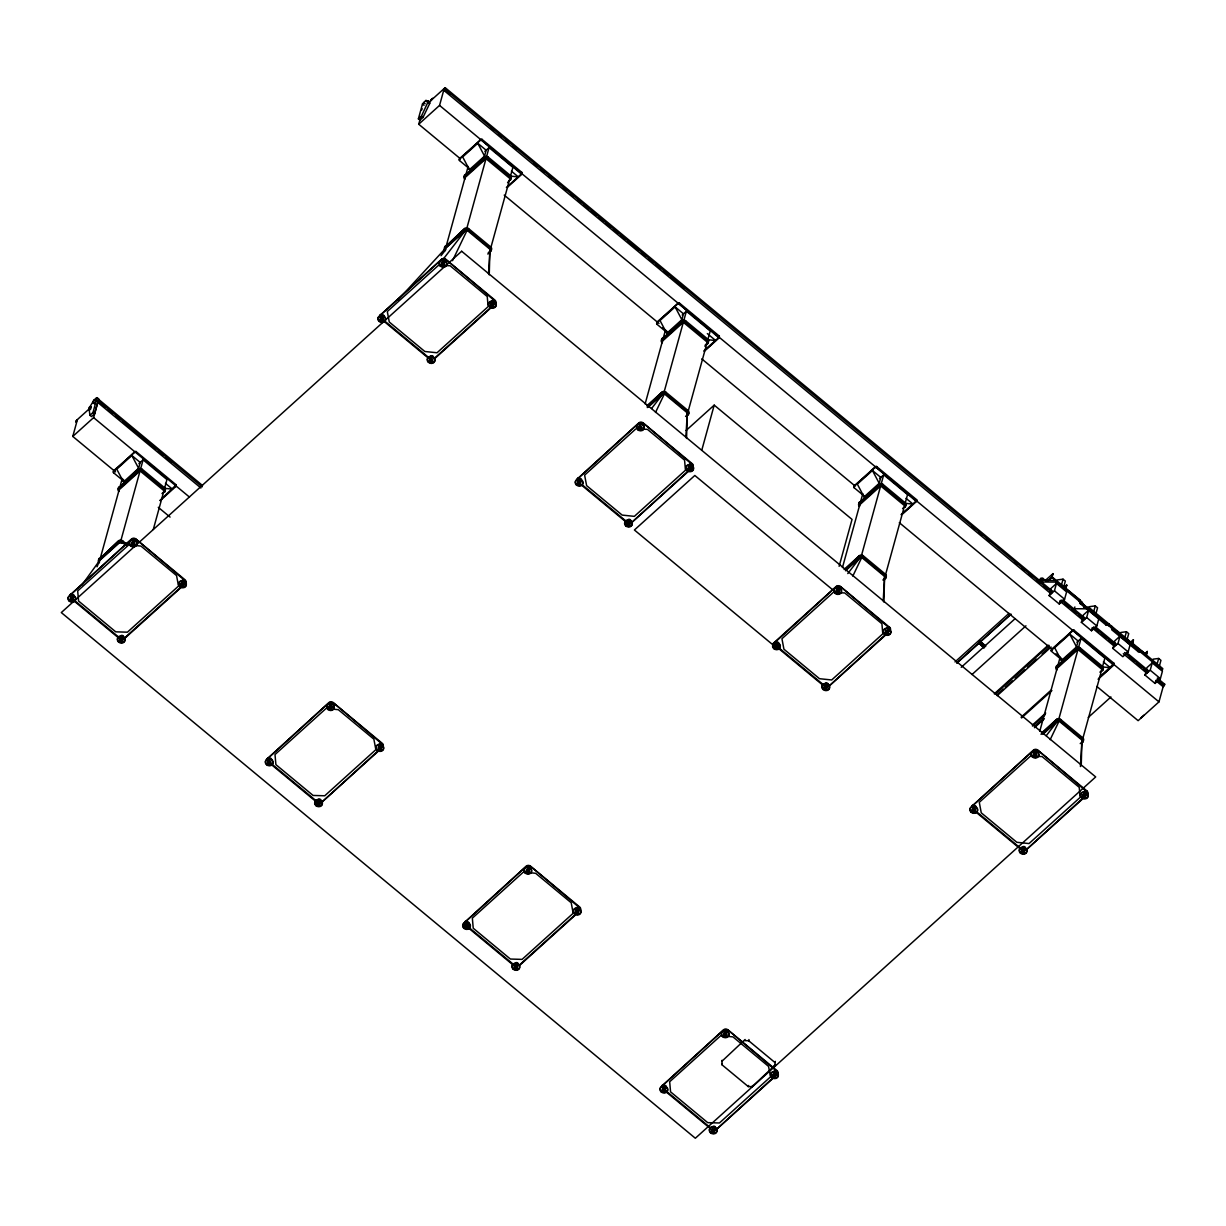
<?xml version="1.0" encoding="UTF-8"?>
<svg xmlns="http://www.w3.org/2000/svg" width="1226" height="1226" viewBox="0 0 1226 1226"><rect width="100%" height="100%" fill="white"/><g stroke="black" fill="none" stroke-linecap="round" stroke-linejoin="round"><path stroke-width="1.5" d="M489.235 274.854L489.956 249.261L467.091 230.289L465.589 230.258L445.482 248.388L397.638 300.293M686.56 438.464L687.28 412.855L664.415 393.898L662.914 393.853L648.171 407.155M883.885 602.058L884.605 576.465L861.74 557.493L860.238 557.462L845.511 570.764M1081.225 765.668L1081.945 740.06L1059.065 721.103L1057.578 721.057L1042.836 734.359M488.546 273.842L489.956 249.261M685.87 437.452L687.28 412.855M883.21 601.046L884.605 576.465M1080.428 766.541L1081.945 740.06M1047.878 580.787L1052.138 576.94L1052.904 573.584L1051.862 577.369L1049.027 579.929M1024.43 850.813C1019.588 847.488 1024.829 854.537 1024.062 849.449C1018.576 848.453 1024.507 855.212 1024.568 850.154M115.535 471.872L72.778 436.425L77.437 419.522L91.337 406.971M88.992 408.319L94.218 399.722L97.084 397.668L98.647 398.971L94.555 413.836L91.49 416.595L89.927 415.292L88.992 408.319L90.571 409.622M89.268 409.116L91.015 406.664L90.709 407.814M89.927 415.292L92.992 412.534L97.084 397.668M72.778 436.425L93.62 417.622L98.279 400.703L202.167 486.86M202.535 485.511L99.337 399.967L97.712 402.435L200.911 487.994M69.729 596.418A2.759 2.329 15.4 0 1 70.403 594.855L131.872 538.827A2.759 2.329 15.4 0 1 135.718 538.919L185.049 579.806A2.759 2.329 15.4 0 1 185.433 583.009M71.537 600.081C76.104 597.951 67.108 597.813 72.549 597.261C76.15 601.307 67.491 598.549 71.69 599.514M123.443 480.944L113.39 472.608L113.666 470.692L135.825 451.383L176.176 484.868L160.07 500.285M113.466 472.684L113.666 470.692M99.321 558.259A2.759 2.329 15.4 0 0 99.567 561.6L99.214 562.872A2.759 2.329 15.4 0 1 98.969 559.546L118.769 540.697A2.759 2.329 15.4 0 1 122.631 540.789L126.799 544.237M118.999 486.814A2.759 2.329 15.4 0 0 119.244 490.155L118.891 491.427A2.759 2.329 15.4 0 1 118.646 488.101L138.446 469.251A2.759 2.329 15.4 0 1 142.308 469.328L164.514 487.733A2.759 2.329 15.4 0 1 164.759 491.074L164.407 492.346A2.759 2.329 15.4 0 0 164.161 489.021L164.514 487.733M122.202 478.676L119.504 488.484L140.408 469.635L143.105 459.811L166.951 479.581L164.253 489.404L140.408 469.635M123.489 481.941L138.599 468.301L140.208 462.432L131.841 455.505L116.746 469.129L123.489 481.941L123.826 480.73M113.39 471.688L134.937 451.505M136.086 451.536L134.737 452.425M98.969 559.546L118.769 540.697M118.646 488.101L138.446 469.251M140.055 470.907L119.152 489.772L99.827 559.945L120.73 541.08L140.055 470.907L163.962 490.722L153.281 529.509M122.631 540.789L122.278 542.061A2.759 2.329 15.4 0 0 118.416 541.984M164.161 489.021L141.955 470.615L142.308 469.328M70.403 594.855L131.872 538.827M133.358 542.444C136.653 545.953 128.194 542.367 134.155 542.183C136.239 547.133 128.347 542.781 133.511 541.861M185.693 582.994A2.759 2.329 15.4 0 0 184.85 580.542L135.718 538.919M121.527 638.654C124.025 642.838 116.731 637.459 122.508 638.669C123.474 643.711 116.761 638.485 121.589 638.056M175.962 484.592L175.808 486.538L176.084 485.557M182.122 585.691C187.394 584.986 178.873 581.369 181.739 585.553C187.317 584.725 179.042 580.94 182.291 585.124M426.234 101.421L428.41 101.145L429.974 102.432L429.652 103.597L423.016 117.389L419.951 120.163L418.388 118.861L422.48 103.995L425.728 100.517L427.997 101.727L427.751 102.616L426.433 100.425M421.759 109.972L422.142 108.624M459.995 158.445L418.71 124.224L420.855 116.853M418.388 118.861L421.438 116.102L428.41 101.145M379.646 316.906A2.759 2.329 15.4 0 1 380.305 315.174L441.774 259.146A2.759 2.329 15.4 0 1 445.62 259.222L494.952 300.125A2.759 2.329 15.4 0 1 495.212 303.45M380.366 319.511C379.186 320.86 386.466 319.603 381.669 317.427C378.727 317.289 386.389 320.829 380.535 318.929M1051.034 593.798L443.659 90.218L444.027 88.87L445.268 87.751L1052.659 591.33M418.71 124.224L439.552 105.421L444.21 88.502L1052.291 592.664M445.268 87.751L443.659 90.218M267.207 760.718A2.759 2.329 15.4 0 1 267.728 758.45L329.196 702.437A2.759 2.329 15.4 0 1 333.058 702.513L382.389 743.416A2.759 2.329 15.4 0 1 382.635 746.741L382.435 747.477M269.413 761.331C273.766 762.526 264.709 763.047 269.812 761.484C272.678 765.637 264.387 761.898 269.475 760.733M469.374 168.744L459.321 160.391L459.612 158.491L481.757 139.166L522.092 172.605L521.709 174.368L507.533 187.164M459.413 160.483L459.612 158.491M445.253 246.058A2.759 2.329 15.4 0 0 445.498 249.384L445.145 250.671A2.759 2.329 15.4 0 1 444.9 247.346L464.715 228.496A2.759 2.329 15.4 0 1 468.562 228.572L490.768 246.978A2.759 2.329 15.4 0 1 491.013 250.303L487.887 254.104M464.93 174.613A2.759 2.329 15.4 0 0 465.19 177.939L464.838 179.226A2.759 2.329 15.4 0 1 464.577 175.885L484.393 157.051A2.759 2.329 15.4 0 1 488.255 157.127L510.445 175.533A2.759 2.329 15.4 0 1 510.706 178.858L507.564 182.659M380.305 315.174L441.774 259.146M468.148 166.475L465.451 176.283L486.339 157.418L489.051 147.61L512.897 167.38L510.185 177.188L486.339 157.418M441.636 264.218C444.348 259.36 444.624 268.8 441.636 263.437C443.72 259.146 446.049 267.115 441.789 263.651M469.435 169.724L484.531 156.1L486.14 150.231L477.788 143.289L462.677 156.928L469.435 169.724L469.757 168.529M495.013 304.186A2.759 2.329 15.4 0 0 494.752 300.86L445.62 259.222M459.336 159.472L480.868 139.304M521.709 174.368L481.757 140.316L482.017 139.32M267.728 758.45L329.196 702.437M330.683 706.053C335.005 707.279 325.809 707.494 331.158 706.253C333.748 710.467 325.641 706.62 330.729 705.456M382.681 747.216A2.759 2.329 15.4 0 0 382.19 744.151L333.058 702.513M444.9 247.346L464.715 228.496M464.577 175.885L484.393 157.051M429.698 360.413C430.127 354.789 435.582 363.08 429.897 360.735C429.606 356.076 435.169 362.789 429.866 359.831M466.662 228.864L485.986 158.706L509.893 178.521L490.569 248.679L466.662 228.864L445.758 247.729L465.083 177.571L485.986 158.706M490.661 251.591A2.759 2.329 15.4 0 0 490.415 248.265L468.209 229.86L468.562 228.572M510.353 180.145A2.759 2.329 15.4 0 0 510.093 176.82L487.887 158.415L488.255 157.127M318.852 802.264C321.473 806.264 313.979 801.329 319.771 802.187C321.197 807.137 313.963 802.31 318.913 801.651M378.466 750.511L321.181 802.769L378.267 751.247M490.415 248.265L490.768 246.978M510.093 176.82L510.445 175.533M521.632 173.372L521.893 172.391M490.967 305.121C492.224 302.853 496.224 304.615 491.197 303.604C490.247 307.419 496.576 305.243 491.151 304.63M379.554 749.316C384.811 748.121 375.6 745.285 379.462 749.301C384.596 747.4 376.045 745.071 379.723 748.749M576.986 479.979A2.759 2.329 15.4 0 1 577.63 478.768L639.098 422.755A2.759 2.329 15.4 0 1 642.96 422.832L692.292 463.735A2.759 2.329 15.4 0 1 692.537 467.06L692.338 467.796A2.759 2.329 15.4 0 0 692.092 464.455L692.292 463.735M577.691 483.105C576.664 484.714 583.928 482.829 578.795 481.052C576.22 481.006 583.453 484.132 577.89 482.615M464.409 923.791A2.759 2.329 15.4 0 1 465.068 922.059L526.521 866.031A2.759 2.329 15.4 0 1 530.383 866.123L579.714 907.01A2.759 2.329 15.4 0 1 579.975 910.351M466.754 924.94C470.34 929.109 461.405 926.013 466.907 924.358C470.999 927.745 461.911 925.967 466.8 924.343M666.714 332.338L656.646 324.001L656.937 322.086L679.097 302.776L719.417 336.2L719.034 337.978L704.858 350.774M656.738 324.078L656.937 322.086M662.255 338.207A2.759 2.329 15.4 0 0 662.515 341.548L662.163 342.82A2.759 2.329 15.4 0 1 661.902 339.495L681.717 320.645A2.759 2.329 15.4 0 1 685.579 320.722L707.77 339.127A2.759 2.329 15.4 0 1 708.03 342.468L704.904 346.253M577.63 478.768L639.098 422.755M645.121 403.952L662.423 341.165L683.326 322.3L707.218 342.115L687.893 412.288L663.986 392.473L683.326 322.3M665.473 330.07L662.776 339.878L683.679 321.028L686.376 311.22L710.222 330.974L707.525 340.797L683.679 321.028M638.961 427.828L640.202 426.311L641.704 427.874A1.609 1.349 15.4 0 0 639.926 426.188A1.609 1.349 15.4 0 0 639.16 428.395L641.642 428.043A1.609 1.349 15.4 0 1 639.16 428.395C638.179 422.449 645.198 429.759 639.114 427.246M666.76 333.334L681.855 319.695L683.48 313.825L675.112 306.898L660.017 320.522L666.76 333.334L667.082 332.123M692.092 464.455L642.96 422.832M656.661 323.082L678.193 302.899M719.064 337.932L679.081 303.91L679.357 302.929M465.068 922.059L526.521 866.031M528.008 869.648C532.559 870.429 523.747 870.414 528.069 869.05M527.456 872.008C532.038 871.747 523.441 870.475 527.609 871.425M580.205 910.52A2.759 2.329 15.4 0 0 579.515 907.746L530.383 866.123M647.788 405.929L662.04 392.09A2.759 2.329 15.4 0 1 665.902 392.182L688.092 410.587A2.759 2.329 15.4 0 1 688.353 413.913L688.001 415.2A2.759 2.329 15.4 0 0 687.74 411.859L688.092 410.587M661.902 339.495L681.717 320.645M627.038 524.008C628.11 518.108 632.325 527.333 627.114 524.176C627.942 519.747 631.605 526.613 627.191 523.441M687.74 411.859L665.549 393.454L665.902 392.182M707.678 343.74A2.759 2.329 15.4 0 0 707.417 340.414L685.227 322.009L685.579 320.722M688.368 470.83L631.083 523.073L688.169 471.566M516.085 965.843C519.288 969.582 511.104 965.322 517.096 965.797C518.751 970.548 511.211 966.088 516.238 965.26M707.417 340.414L707.77 339.127M718.957 336.981L719.233 335.985M688.292 468.73C686.637 469.681 694.652 470.002 689.686 466.631C686.024 466.646 694.698 469.604 688.491 468.24M701.778 450.218L714.206 405.132L852.039 519.41L839.12 566.305M576.894 912.926C582.166 911.608 572.757 909.079 576.787 912.895C581.967 910.872 573.155 908.635 577.048 912.343M577.814 908.558L577.967 907.991A1.609 1.349 15.4 0 1 579.285 909.631A1.609 1.349 15.4 0 0 578.013 907.286A1.609 1.349 15.4 0 0 576.465 909.079M774.326 644.278A2.759 2.329 15.4 0 1 774.97 642.378L775.169 641.642A2.759 2.329 15.4 0 0 774.801 644.232M775.23 646.225L777.79 646.577L776.579 647.65L775.169 645.688L777.713 646.133M661.734 1086.864A2.759 2.329 15.4 0 1 662.392 1085.654L723.861 1029.641A2.759 2.329 15.4 0 1 727.708 1029.717L777.039 1070.62A2.759 2.329 15.4 0 1 777.299 1073.945L777.1 1074.681M664.078 1088.535C668.446 1089.102 659.511 1088.32 664.308 1090.343C667.496 1091.186 658.944 1089.837 664.14 1087.937M864.039 495.948L853.986 487.596L854.261 485.695L876.421 466.37L916.742 499.81L916.358 501.572L902.183 514.368M854.062 487.687L854.261 485.695M859.595 501.817A2.759 2.329 15.4 0 0 859.84 505.143L859.487 506.43A2.759 2.329 15.4 0 1 859.242 503.089L879.042 484.255A2.759 2.329 15.4 0 1 882.904 484.331L905.11 502.737A2.759 2.329 15.4 0 1 905.355 506.062L905.003 507.349A2.759 2.329 15.4 0 0 904.757 504.024L905.11 502.737M774.97 642.378L836.423 586.35A2.759 2.329 15.4 0 1 840.285 586.426L889.616 627.329A2.759 2.329 15.4 0 1 889.877 630.654L889.662 631.39A2.759 2.329 15.4 0 0 889.417 628.064L889.616 627.329M842.461 567.546L859.748 504.775L880.651 485.91L904.543 505.725L885.218 575.883L861.326 556.068L880.651 485.91M862.798 493.68L860.1 503.488L881.004 484.622L883.701 474.814L907.547 494.584L904.849 504.392L881.004 484.622M836.285 591.422C834.983 592.94 842.86 591.897 837.481 589.354C834.308 589.399 842.63 592.434 836.454 590.855M864.085 496.928L879.195 483.305L880.804 477.435L872.437 470.493L857.342 484.132L864.085 496.928L864.422 495.733M889.417 628.064L840.285 586.426M853.986 486.676L875.517 466.508M916.404 501.541L876.406 467.52L876.682 466.524M662.392 1085.654L723.861 1029.641M724.888 1035.618C729.087 1033.671 720.382 1032.89 726.068 1032.936C728.995 1037.518 720.735 1033.334 724.949 1035.02M777.223 1074.558A2.759 2.329 15.4 0 0 776.84 1071.355L727.708 1029.717M845.112 569.523L859.365 555.7A2.759 2.329 15.4 0 1 863.227 555.776L885.433 574.182A2.759 2.329 15.4 0 1 885.678 577.507L885.325 578.795A2.759 2.329 15.4 0 0 885.065 575.469L885.433 574.182M859.242 503.089L879.042 484.255M824.362 687.617C827.397 682.836 827.029 692.261 824.362 686.821C826.83 682.621 828.47 690.59 824.516 687.035M772.824 1067.172L775.537 1064.72L752.151 1086.68L748.304 1086.604L721.991 1064.796L722.053 1060.306M721.991 1064.796L722.313 1063.632M885.065 575.469L862.874 557.064L863.227 555.776M904.757 504.024L882.551 485.619L882.904 484.331M712.858 1131.797C717.838 1130.004 709.655 1127.184 712.475 1131.644C717.976 1131.736 709.639 1127.43 713.011 1131.215M773.116 1077.715L715.831 1129.974L772.916 1078.451M721.731 1061.455L745.117 1039.495M775.215 1065.869L774.97 1062.544L748.657 1040.721L748.979 1039.571M748.304 1086.604L748.611 1085.454M752.151 1086.68L752.473 1085.531M916.282 500.576L916.558 499.595M885.616 632.325C886.214 628.019 891.333 632.953 885.754 631.313C885.8 634.792 890.95 632.003 885.816 631.834M774.97 1062.544L775.276 1061.379M774.112 1076.505C779.583 1075.263 770.143 1072.612 774.02 1076.474C779.292 1074.804 770.48 1072.244 774.372 1075.953M985.735 645.964L980.202 641.367L978.609 642.807L983.942 648.14M980.202 641.367L985.535 646.684M971.62 807.352A2.759 2.329 15.4 0 1 972.295 805.972L1033.763 749.96A2.759 2.329 15.4 0 1 1037.61 750.036L1086.941 790.939A2.759 2.329 15.4 0 1 1087.201 794.264L1087.002 795A2.759 2.329 15.4 0 0 1086.742 791.659L1086.941 790.939M972.555 809.819L975.13 810.187L973.904 811.244L972.494 809.298L975.053 809.742M1040.062 581.752L1041.027 578.304L1042.79 578.335L1045.962 580.955M1040.751 582.319L1041.702 578.871M1041.242 582.335L1042.192 578.887M1041.839 581.798L1042.79 578.335M1052.138 576.94L1079.57 599.606A1.655 1.395 15.4 0 1 1080.121 600.847A1.655 1.395 15.4 0 0 1080.673 602.089L1106.266 623.298A1.655 1.395 15.4 0 0 1107.722 623.727A1.655 1.395 15.4 0 1 1109.178 624.157L1108.748 625.72A1.655 1.395 15.4 0 0 1107.293 625.291A1.655 1.395 15.4 0 1 1105.837 624.862L1080.244 603.652A1.655 1.395 15.4 0 1 1079.692 602.41A1.655 1.395 15.4 0 0 1079.141 601.169L1056.122 582.089L1042.023 581.998L1042.452 580.434M1042.131 582.028L1043.081 578.58M1051.387 590.288L1050.314 591.254L1051.142 588.25L1056.46 583.453L1066.605 591.882L1064.582 599.223L1059.279 604.02L1049.119 595.606L1051.402 590.288M1056.122 582.089L1056.551 580.526L1042.667 580.25L1039.924 582.718M1049.119 595.606L1054.437 590.809L1056.46 583.453M1061.547 584.664L1063.049 579.178L1057.44 579.913M1063.831 586.564L1065.333 581.078L1063.049 579.178M1059.279 604.02L1060.092 601.016M1061.364 659.542L1051.31 651.205L1051.586 649.29L1073.746 629.98L1114.082 663.404L1099.783 676.982M1051.402 651.282L1051.586 649.29M1056.919 665.411A2.759 2.329 15.4 0 0 1057.18 668.752L1056.812 670.024A2.759 2.329 15.4 0 1 1056.567 666.699L1076.382 647.849A2.759 2.329 15.4 0 1 1080.229 647.926L1102.435 666.331A2.759 2.329 15.4 0 1 1102.695 669.672L1102.343 670.944A2.759 2.329 15.4 0 0 1102.082 667.618L1102.435 666.331M972.295 805.972L1033.763 749.96M1039.786 731.156L1057.073 668.369L1077.976 649.504L1101.883 669.319L1082.558 739.493L1058.651 719.677L1077.976 649.504M1060.138 657.274L1057.425 667.082L1078.328 648.232L1081.041 638.424L1104.871 658.178L1102.174 668.001L1078.328 648.232M1033.61 755.032C1032.277 755.798 1039.449 755.89 1035.234 752.948C1031.005 752.825 1040.123 755.998 1033.779 754.45M1074.895 606.962L1074.252 608.724L1088.351 608.816L1130.127 643.435L1130.556 641.872L1088.78 607.253L1083.569 607.146M1061.409 660.538L1076.52 646.899L1078.129 641.029L1069.762 634.103L1054.667 647.726L1061.409 660.538L1061.747 659.327M1086.742 791.659L1037.61 750.036M1079.141 601.169L1079.57 599.606M1079.692 602.41L1080.121 600.847M1051.249 650.362L1072.857 630.103M1080.244 603.652L1080.673 602.089M1114.005 664.155L1113.698 665.182L1073.731 631.114L1074.007 630.133M1081.347 622.318L1083.631 617L1082.543 617.981L1083.37 614.977L1088.688 610.18L1098.848 618.594L1096.826 625.95L1091.508 630.746L1081.347 622.318L1086.665 617.521L1088.688 610.18M1041.058 734.389L1056.705 719.294A2.759 2.329 15.4 0 1 1060.551 719.386L1082.757 737.791A2.759 2.329 15.4 0 1 1083.002 741.117L1082.65 742.404A2.759 2.329 15.4 0 0 1082.405 739.063L1082.757 737.791M1056.567 666.699L1076.382 647.849M1088.351 608.816L1088.78 607.253M1082.405 739.063L1060.199 720.658L1060.551 719.386M1102.082 667.618L1079.876 649.213L1080.229 647.926M1083.018 798.034L1025.733 850.277L1084.213 797.513M1093.776 611.376L1095.278 605.905L1089.669 606.64M1096.059 613.276L1097.561 607.805L1095.278 605.905M1091.508 630.746L1092.335 627.743M1105.837 624.862L1106.266 623.298M1107.293 625.291L1107.722 623.727M1111.921 629.137L1112.35 627.574A1.655 1.395 15.4 0 0 1111.798 626.333L1111.369 627.896A1.655 1.395 15.4 0 1 1111.921 629.137A1.655 1.395 15.4 0 0 1112.472 630.363L1138.065 651.588A1.655 1.395 15.4 0 0 1139.521 652.017A1.655 1.395 15.4 0 1 1140.977 652.431L1162.355 670.162L1162.784 668.599L1141.406 650.868A1.655 1.395 15.4 0 0 1139.95 650.454A1.655 1.395 15.4 0 1 1138.494 650.025L1112.901 628.815A1.655 1.395 15.4 0 1 1112.35 627.574M1112.472 630.363L1112.901 628.815M1114.587 644.309L1114.695 640.953L1120.012 636.156L1130.173 644.57L1128.15 651.91L1122.832 656.707L1112.672 648.293L1114.572 644.324M1112.672 648.293L1117.989 643.497L1120.012 636.156M1113.622 664.185L1113.882 663.189M1124.916 637.213L1126.433 631.727L1120.809 632.463M1082.956 795.935C1083.217 791.781 1088.841 796.318 1083.079 794.908C1083.171 798.371 1088.244 795.597 1083.14 795.444M1127.2 639.098L1128.717 633.627L1126.433 631.727M1132.349 643.711L1133.391 639.941L1132.625 643.298L1146.279 654.623L1147.306 651.466L1146.264 655.251L1127.568 639.911M1138.065 651.588L1138.494 650.025M1139.521 652.017L1139.95 650.454M1140.977 652.431L1141.406 650.868M1144.9 675.02L1147.184 669.702L1146.095 670.668L1146.923 667.664L1152.241 662.868L1162.401 671.296L1160.378 678.637L1155.061 683.434L1144.9 675.02L1150.218 670.224L1152.241 662.868M1157.145 663.925L1158.662 658.454L1153.038 659.174M1159.444 665.825L1160.945 660.339L1158.662 658.454M1155.061 683.434L1155.888 680.43M1096.841 686.453L1138.126 720.673L1158.968 701.87L1163.627 684.951M1155.704 680.568L1163.076 686.683L1164.332 685.564L1164.7 684.215L1157.329 678.101M1065.808 588.281L1066.727 585.047L1065.777 588.909L1063.003 586.595M452.517 260.678L467.091 230.289M655.512 412.457L664.415 393.898M852.836 576.067L861.74 557.493M1050.176 739.661L1059.065 721.103M97.038 566.78L99.567 560.588L119.658 542.459L128.378 543.869M82.065 584.863L99.567 560.588M442.923 259.544L465.589 230.258M651.588 408.503L662.914 393.853M847.779 573.569L860.238 557.462M1046.238 735.707L1057.578 721.057M441.023 255.713L445.728 249.69L445.482 248.388M1113.729 665.136L1098.098 679.25M719.31 336.981L703.709 351.05M428.931 102.294L444.21 88.502M99.337 399.967L98.08 401.086L105.451 407.201M138.936 463.597L143.105 459.811M484.868 151.38L489.051 147.61M161.985 493.572L164.759 491.074M506.384 187.455L521.97 173.387M160.177 500.652L175.762 486.584M488.239 252.817L491.013 250.303M124.056 638.424L181.142 586.917M433.958 358.743L491.028 307.22M123.857 639.16L182.322 586.396M435.138 358.222L492.224 306.699M682.192 314.99L686.376 311.22M705.256 344.966L708.03 342.468M704.705 350.452L715.678 340.537L707.325 333.595M646.746 405.898L662.04 392.09M647.267 407.553L663.986 392.473M326.116 708.413L275.007 754.542L275.896 764.641L313.059 795.444L324.752 795.781L375.861 749.653L373.869 739.171L338.33 709.685L333.089 709.149M635.727 428.993L584.618 475.121L586.61 485.619L622.149 515.089L634.363 516.361L685.472 470.232L684.568 460.148L647.42 429.345L642.409 429.192M685.564 416.426L688.353 413.913M686.1 430.479L714.206 405.132M879.517 478.584L883.701 474.814M902.581 508.575L905.355 506.062M901.049 514.659L916.634 500.591M902.029 514.046L913.018 504.131L906.045 498.354M844.086 569.492L859.365 555.7M846.001 569.906L855.748 561.094M836.423 586.35L772.242 644.278L634.409 530L694.82 475.473L832.653 589.752M523.441 872.023L472.347 918.136L473.236 928.235L510.384 959.038L522.092 959.391L573.186 913.263L571.209 902.765L535.655 873.295L528.682 872.56M833.052 592.602L781.943 638.715L783.935 649.213L819.489 678.698L831.688 679.97L882.797 633.842L881.908 623.743L844.76 592.94L839.733 592.802M882.904 580.021L885.678 577.507M518.705 965.628L575.791 914.121M885.693 634.424L828.408 686.683L886.888 633.903M519.901 965.107L576.986 913.6M1039.004 580.113L1041.027 578.304M955.023 661.933L1009.013 613.352M1045.809 579.99L1052.996 573.661M957.077 662.73L1010.99 614.073M956.816 663.159L1010.73 614.502M961.23 667.312L1015.128 618.655M1063.892 587.606L1066.727 585.047L1063.984 587.683M972.034 674.484L1025.947 625.827M994.271 693.839L1048.199 645.183M995.267 694.069L1049.195 645.397M997.612 694.161L1003.297 689.043M1005.243 687.28L1012.339 680.874M1015.174 678.315L1024.584 669.825M1027.419 667.266L1036.46 659.113M1042.131 653.979L1049.226 647.589M997.198 695.663L1051.126 646.991M1076.857 642.194L1081.041 638.424M1021.105 717.21L1050.897 690.315M1021.519 717.961L1051.908 690.544M1032.338 725.148L1045.701 713.072M1032.507 726.099L1045.288 714.574M1034.851 726.206L1043.372 718.528M1034.438 727.708L1044.368 718.742M1099.906 672.17L1102.695 669.672M1099.354 677.656L1110.342 667.741L1103.369 661.963M1041.41 733.102L1056.705 719.294M1043.326 733.5L1058.651 719.677M720.781 1035.618L669.672 1081.746L670.561 1091.845L707.708 1122.648L719.417 1122.985L770.526 1076.857L768.533 1066.375L732.979 1036.889L727.754 1036.353M1144.379 653.948L1147.306 651.466M1088.244 717.455L1110.94 696.966M1080.229 743.63L1083.002 741.117M1164.7 684.215L1163.459 685.349L1157.559 680.461M1140.916 717.9L1143.981 715.141M480.592 140.285L481.757 140.316M677.917 303.895L679.081 303.91M875.257 467.489L876.406 467.52M1072.581 631.099L1073.731 631.114M427.997 101.727L425.728 100.517M98.647 398.971L96.379 397.76M744.795 1040.644L748.657 1040.721M441.743 265.49L438.387 265.398L387.293 311.511L389.27 322.009L424.824 351.494L437.038 352.766L488.132 306.638L487.243 296.539L450.095 265.736L445.084 265.598M1033.733 756.304L1030.376 756.197L979.283 802.325L981.26 812.823L1016.814 842.293L1029.028 843.565L1080.121 797.436L1079.232 787.353L1042.085 756.549L1037.073 756.396M132.27 545.187L128.791 544.819L77.682 590.932L78.571 601.031L115.719 631.834L127.427 632.187L178.536 586.059L176.544 575.561L140.99 546.091L135.764 545.539M510.031 176.038L518.353 176.927L511.38 171.15M707.371 339.648L715.678 340.537M904.696 503.242L913.018 504.131M164.1 488.255L172.422 489.143L165.449 483.366M1102.021 666.852L1110.342 667.741M119.658 542.459L126.968 544.344M1116.58 630.67L1119.43 632.984M1063.524 586.81L1081.547 601.568M1051.862 577.369L1057.44 581.982M1054.437 590.809L1064.582 599.223M1086.665 617.521L1096.826 625.95M1117.989 643.497L1128.15 651.91M1150.218 670.224L1160.378 678.637M1062.973 599.882L1085.087 618.21M1095.416 626.777L1116.043 643.88M1126.372 652.431L1148.486 670.775M1061.134 600.004L1084.719 619.559M1093.561 626.9L1115.675 645.228M1124.518 652.554L1148.118 672.124M1156.961 679.449L1164.332 685.564M444.027 88.87L449.927 93.758M491.197 127.994L494.155 130.431M498.568 134.094L501.526 136.546M505.94 140.208L508.897 142.66M513.311 146.323L516.269 148.775M533.954 163.441L536.896 165.878M541.325 169.54L544.267 171.992M548.696 175.655L551.639 178.107M556.068 181.77L559.01 184.207M563.439 187.884L566.381 190.321M570.81 193.999L573.753 196.436M578.182 200.099L581.124 202.551M584.082 204.987L588.495 208.665M591.453 211.102L595.867 214.765M598.824 217.217L603.238 220.879M606.196 223.331L610.609 226.994M613.567 229.431L617.981 233.109M620.938 235.545L625.352 239.208M628.31 241.66L638.623 250.211M641.566 252.663L645.995 256.326M648.937 258.778L653.366 262.441M656.308 264.877L660.737 268.555M663.68 270.992L668.109 274.655M671.051 277.107L684.323 288.11M971.804 526.444L974.747 528.896M979.176 532.559L982.118 535.011M986.547 538.674L989.489 541.11M1014.561 561.891L1017.503 564.343M1021.932 568.006L1024.875 570.442M1029.304 574.12L1032.246 576.557M1036.675 580.22L1039.617 582.672M1044.046 586.335L1046.989 588.786M1064.674 603.453L1069.103 607.115M1072.045 609.567L1076.474 613.23M1079.416 615.667L1083.845 619.345M1094.159 627.896L1098.588 631.559M1101.53 634.011L1105.959 637.673M1108.902 640.125L1114.802 645.014M1129.544 657.228L1133.973 660.891M1136.916 663.343L1141.345 667.005M1144.287 669.457L1147.229 671.894M1059.892 601.123L1083.477 620.678M1092.32 628.019L1114.434 646.347M1123.277 653.688L1146.862 673.243M439.552 105.421L1158.968 701.87M428.089 102.294L429.652 103.597M423.568 102.463L425.146 103.766M422.48 103.995L424.043 105.298M421.438 116.102L423.016 117.389M504.223 195.118L659.006 323.449M701.762 358.896L855.074 486.002M899.302 522.674L1052.628 649.78M662.714 327.817L666.975 331.357M1055.938 653.841L1061.639 658.561M978.609 642.807L984.141 647.405M383.661 320.17L428.64 357.456M582.442 484.975L625.98 521.065M778.326 647.374L823.305 684.66M977.107 812.179L1020.63 848.269M383.462 320.906L428.441 358.191M580.787 484.5L625.766 521.801M778.127 648.11L823.106 685.395M975.452 811.704L1020.43 849.005M108.409 409.637L112.823 413.3M115.78 415.752L120.194 419.415M123.152 421.867L155.579 448.747M158.537 451.199L162.951 454.861M165.908 457.313L171.793 462.202M94.218 399.722L95.781 401.009M93.115 401.254L94.678 402.542M92.87 402.143L94.433 403.446M92.701 402.435L94.279 403.737M89.314 407.17L90.877 408.473M92.992 412.534L94.555 413.836M93.62 417.622L189.448 497.066M158.277 507.319L170.077 517.096M120.868 477.604L123.719 479.964M120.73 541.08L126.447 545.509M73.759 599.851L120.194 638.348M271.099 763.461L316.078 800.747M468.424 927.055L513.403 964.356M665.749 1090.665L710.728 1127.951M73.56 600.587L118.539 637.888M270.885 764.196L315.864 801.482M468.225 927.791L513.204 965.092M665.549 1091.401L710.528 1128.686M1081.761 601.813L1084.841 606.441M1069.762 634.103L1076.52 646.899M872.437 470.493L879.195 483.305M675.112 306.898L681.855 319.695M477.788 143.289L484.531 156.1M131.841 455.505L138.599 468.301M975.176 809.068L973.168 808.332L972.356 810.309M777.836 645.474L775.843 644.738L775.031 646.715M430.418 357.41A1.609 1.349 15.4 0 1 431.889 355.678A1.609 1.349 15.4 0 1 433.391 357.624M484.04 158.338A2.759 2.329 15.4 0 1 487.887 158.415M464.363 229.783A2.759 2.329 15.4 0 1 468.209 229.86M442.249 260.54A1.609 1.349 15.4 0 1 444.425 259.636A1.609 1.349 15.4 0 1 445.099 261.766A1.609 1.349 15.4 0 0 442.555 260.494M381.01 315.741A1.609 1.349 15.4 0 1 383.14 314.913A1.609 1.349 15.4 0 1 383.922 316.936A1.609 1.349 15.4 0 0 381.47 315.68M491.718 302.209A1.609 1.349 15.4 0 1 493.036 300.385A1.609 1.349 15.4 0 1 494.676 302.255M380.045 316.86A2.759 2.329 15.4 0 1 380.504 314.438M441.559 259.881A2.759 2.329 15.4 0 1 445.421 259.958M491.381 302.224A1.609 1.349 15.4 0 1 494.476 302.24M430.127 357.425A1.609 1.349 15.4 0 1 433.146 357.333M627.635 520.483A1.609 1.349 15.4 0 1 629.842 519.441A1.609 1.349 15.4 0 1 630.348 521.678M681.365 321.932A2.759 2.329 15.4 0 1 685.227 322.009M661.688 393.377A2.759 2.329 15.4 0 1 665.549 393.454M639.665 424.824A1.609 1.349 15.4 0 1 640.999 423.093A1.609 1.349 15.4 0 1 642.715 424.809M578.32 479.826A1.609 1.349 15.4 0 1 579.546 478.385A1.609 1.349 15.4 0 1 581.415 479.458A1.609 1.349 15.4 0 1 580.48 481.052M691.617 466.401A1.609 1.349 15.4 0 0 691.05 464.133A1.609 1.349 15.4 0 0 688.905 465.298A1.609 1.349 15.4 0 1 691.816 466.539M577.201 479.948A2.759 2.329 15.4 0 1 577.844 478.033M631.283 522.353A2.759 2.329 15.4 0 1 630.823 522.659M638.899 423.476A2.759 2.329 15.4 0 1 642.746 423.568M578.151 480.025A1.609 1.349 15.4 0 1 580.235 479.243A1.609 1.349 15.4 0 1 581.109 481.19M639.39 424.84A1.609 1.349 15.4 0 1 642.439 424.855M627.789 520.422A1.609 1.349 15.4 0 1 630.608 521.632M825.113 684.706A1.609 1.349 15.4 0 1 826.431 682.882A1.609 1.349 15.4 0 1 828.071 684.736M878.69 485.542A2.759 2.329 15.4 0 1 882.551 485.619M859.012 556.987A2.759 2.329 15.4 0 1 862.874 557.064M836.898 587.898A1.609 1.349 15.4 0 1 839.105 586.856A1.609 1.349 15.4 0 1 839.611 589.093M775.66 643.037A1.609 1.349 15.4 0 1 777.851 642.148A1.609 1.349 15.4 0 1 778.449 644.294M886.352 628.325A1.609 1.349 15.4 0 1 888.421 627.743A1.609 1.349 15.4 0 1 889.279 629.582M836.224 587.085A2.759 2.329 15.4 0 1 840.086 587.162M775.874 643.052A1.609 1.349 15.4 0 1 778.602 644.232M887.026 628.371A1.609 1.349 15.4 0 1 889.172 629.551M836.714 588.832A1.609 1.349 15.4 0 1 836.745 588.342M837.052 587.836A1.609 1.349 15.4 0 1 839.841 589.139M824.776 684.721A1.609 1.349 15.4 0 1 827.887 684.736M1024.844 849.005A1.609 1.349 15.4 0 0 1024.538 846.66A1.609 1.349 15.4 0 0 1022.3 847.825A1.609 1.349 15.4 0 1 1025.227 849.02M1076.03 649.136A2.759 2.329 15.4 0 1 1079.876 649.213M1056.352 720.582A2.759 2.329 15.4 0 1 1060.199 720.658M1034.392 750.94A1.609 1.349 15.4 0 1 1037.334 752.151M973.076 807.306A1.609 1.349 15.4 0 1 974.44 805.574A1.609 1.349 15.4 0 1 976.111 807.352M1083.569 792.64A1.609 1.349 15.4 0 1 1085.638 791.306A1.609 1.349 15.4 0 1 1086.267 793.605M971.912 807.321A2.759 2.329 15.4 0 1 972.494 805.237M1025.947 849.541A2.759 2.329 15.4 0 1 1025.488 849.863M1033.549 750.68A2.759 2.329 15.4 0 1 1037.411 750.772M972.785 807.321A1.609 1.349 15.4 0 1 975.85 807.336M1083.523 792.578A1.609 1.349 15.4 0 1 1085.546 792.073A1.609 1.349 15.4 0 1 1086.451 793.835M1034.039 752.136A1.609 1.349 15.4 0 1 1034.146 751.753M1035.357 751.032A1.609 1.349 15.4 0 1 1037.135 752.151M181.754 581.783A1.609 1.349 15.4 0 1 183.517 580.113A1.609 1.349 15.4 0 1 184.482 582.396M138.094 470.539A2.759 2.329 15.4 0 1 141.955 470.615M71.185 595.223A1.609 1.349 15.4 0 1 73.253 594.61A1.609 1.349 15.4 0 1 74.127 596.449M132.377 540.084A1.609 1.349 15.4 0 1 134.508 539.317A1.609 1.349 15.4 0 1 135.304 541.31A1.609 1.349 15.4 0 0 132.929 540.038M120.439 636.876A1.609 1.349 15.4 0 1 122.416 635.451A1.609 1.349 15.4 0 1 123.182 637.719M70.081 596.388A2.759 2.329 15.4 0 1 70.602 594.12M131.672 539.563A2.759 2.329 15.4 0 1 135.519 539.639M120.286 636.922A1.609 1.349 15.4 0 1 122.401 636.248A1.609 1.349 15.4 0 1 123.213 638.179M71.675 595.315A1.609 1.349 15.4 0 1 74.02 596.418M181.509 581.722A1.609 1.349 15.4 0 1 183.548 580.909A1.609 1.349 15.4 0 1 184.513 582.81M379.003 744.795A1.609 1.349 15.4 0 1 381.209 743.845A1.609 1.349 15.4 0 1 381.761 746.036M271.559 759.783A1.609 1.349 15.4 0 0 270.026 758.066A1.609 1.349 15.4 0 0 268.417 759.476A1.609 1.349 15.4 0 1 271.13 759.538M329.717 704.383A1.609 1.349 15.4 0 1 331.112 702.774A1.609 1.349 15.4 0 1 332.828 704.383M317.764 799.996A1.609 1.349 15.4 0 1 319.955 799.122A1.609 1.349 15.4 0 1 320.584 801.252M267.268 759.461A2.759 2.329 15.4 0 1 267.942 757.729M321.381 802.034A2.759 2.329 15.4 0 1 320.752 802.432M328.997 703.172A2.759 2.329 15.4 0 1 332.859 703.249M329.549 704.337A1.609 1.349 15.4 0 1 332.445 704.352M318.055 799.98A1.609 1.349 15.4 0 1 320.584 801.697M379.156 744.826A1.609 1.349 15.4 0 1 381.884 746.312M465.773 922.596A1.609 1.349 15.4 0 1 467.918 921.814A1.609 1.349 15.4 0 1 468.684 923.837A1.609 1.349 15.4 0 0 466.232 922.565M527.011 867.41A1.609 1.349 15.4 0 1 529.172 866.521A1.609 1.349 15.4 0 1 529.877 868.621M515.165 964.264A1.609 1.349 15.4 0 1 516.866 962.594A1.609 1.349 15.4 0 1 517.954 964.816M464.807 923.76A2.759 2.329 15.4 0 1 465.267 921.324M526.322 866.767A2.759 2.329 15.4 0 1 530.184 866.843M527.303 867.395A1.609 1.349 15.4 0 1 529.969 868.636M514.92 964.218A1.609 1.349 15.4 0 1 516.836 963.375A1.609 1.349 15.4 0 1 517.985 965.107M576.128 909.125A1.609 1.349 15.4 0 1 577.875 908.037M776.349 1073.302A1.609 1.349 15.4 0 0 775.874 1071.049A1.609 1.349 15.4 0 0 773.652 1072.106A1.609 1.349 15.4 0 1 776.61 1073.332M663.128 1086.88A1.609 1.349 15.4 0 1 664.523 1085.271A1.609 1.349 15.4 0 1 666.224 1086.88M724.413 1031.679A1.609 1.349 15.4 0 1 725.777 1029.978A1.609 1.349 15.4 0 1 727.478 1031.694M712.398 1127.292A1.609 1.349 15.4 0 1 714.635 1126.342A1.609 1.349 15.4 0 1 715.141 1128.548M661.963 1086.834A2.759 2.329 15.4 0 1 662.592 1084.933M716.045 1129.238A2.759 2.329 15.4 0 1 715.417 1129.636M723.646 1030.376A2.759 2.329 15.4 0 1 727.508 1030.453M724.152 1031.725A1.609 1.349 15.4 0 1 727.156 1031.648M712.551 1127.307A1.609 1.349 15.4 0 1 715.356 1128.518M662.944 1086.818A1.609 1.349 15.4 0 1 665.856 1086.834M122.554 640.11L122.523 640.202A1.609 1.349 15.4 0 1 120.056 640.723A1.609 1.349 15.4 0 1 120.684 638.47A1.609 1.349 15.4 0 1 122.692 640.233M444.379 264.264L444.348 264.356A1.609 1.349 15.4 0 1 441.835 264.785A1.609 1.349 15.4 0 1 442.601 262.579A1.609 1.349 15.4 0 1 444.502 264.433M76.196 420.84L75.828 422.188L77.453 419.706L76.196 420.84M431.307 99.551L430.985 100.716L432.747 98.249L431.307 99.551M461.65 251.253L61.3 612.571L695.341 1138.249L1095.692 776.932L461.65 251.253M1133.391 639.941L1130.556 642.501L1133.483 640.003M466.125 924.894L466.033 924.925A1.609 1.349 15.4 0 0 465.39 927.025A1.609 1.349 15.4 0 0 468.01 926.534A1.609 1.349 15.4 0 0 466.018 924.772M663.465 1088.504L663.358 1088.519A1.609 1.349 15.4 0 0 662.714 1090.619A1.609 1.349 15.4 0 0 665.35 1090.144A1.609 1.349 15.4 0 0 663.343 1088.381M378.819 748.979L378.742 748.917A1.609 1.349 15.4 0 1 379.278 746.787A1.609 1.349 15.4 0 1 381.286 748.55A1.609 1.349 15.4 0 1 378.65 749.04M429.897 360.98A1.609 1.349 15.4 0 0 432.563 360.613A1.609 1.349 15.4 0 0 430.663 358.774A1.609 1.349 15.4 0 0 429.897 360.98M440.44 265.49A3.862 3.249 15.4 0 0 446.831 264.479A3.862 3.249 15.4 0 0 442.126 260.111A3.862 3.249 15.4 0 0 440.44 265.49M440.287 266.057A3.862 3.249 15.4 0 0 446.678 265.061A3.862 3.249 15.4 0 0 441.973 260.694A3.862 3.249 15.4 0 0 440.287 266.057M379.186 320.768A3.862 3.249 15.4 0 0 385.577 319.756A3.862 3.249 15.4 0 0 380.872 315.404A3.862 3.249 15.4 0 0 379.186 320.768M379.018 321.35A3.862 3.249 15.4 0 0 385.424 320.338A3.862 3.249 15.4 0 0 380.704 315.971A3.862 3.249 15.4 0 0 379.018 321.35M380.566 320.078A1.609 1.349 15.4 0 0 383.232 319.71A1.609 1.349 15.4 0 0 381.332 317.871A1.609 1.349 15.4 0 0 380.566 320.078M489.772 306.393A3.862 3.249 15.4 0 0 496.162 305.381A3.862 3.249 15.4 0 0 491.457 301.014A3.862 3.249 15.4 0 0 489.772 306.393M489.618 306.96A3.862 3.249 15.4 0 0 496.009 305.948A3.862 3.249 15.4 0 0 491.304 301.596A3.862 3.249 15.4 0 0 489.618 306.96M491.166 305.688A1.609 1.349 15.4 0 0 493.833 305.335A1.609 1.349 15.4 0 0 491.933 303.481A1.609 1.349 15.4 0 0 491.166 305.688M428.518 361.67A3.862 3.249 15.4 0 0 434.908 360.659A3.862 3.249 15.4 0 0 430.203 356.306A3.862 3.249 15.4 0 0 428.518 361.67M428.349 362.252A3.862 3.249 15.4 0 0 434.755 361.241A3.862 3.249 15.4 0 0 430.035 356.873A3.862 3.249 15.4 0 0 428.349 362.252M627.237 524.575A1.609 1.349 15.4 0 0 629.903 524.222A1.609 1.349 15.4 0 0 628.003 522.368A1.609 1.349 15.4 0 0 627.237 524.575M637.765 429.085A3.862 3.249 15.4 0 0 644.171 428.073A3.862 3.249 15.4 0 0 639.451 423.721A3.862 3.249 15.4 0 0 637.765 429.085M637.612 429.667A3.862 3.249 15.4 0 0 644.002 428.656A3.862 3.249 15.4 0 0 639.298 424.288A3.862 3.249 15.4 0 0 637.612 429.667M576.511 484.377A3.862 3.249 15.4 0 0 582.902 483.366A3.862 3.249 15.4 0 0 578.197 478.998A3.862 3.249 15.4 0 0 576.511 484.377M576.358 484.944A3.862 3.249 15.4 0 0 582.748 483.948A3.862 3.249 15.4 0 0 578.044 479.581A3.862 3.249 15.4 0 0 576.358 484.944M577.906 483.672A1.609 1.349 15.4 0 0 580.572 483.32A1.609 1.349 15.4 0 0 578.672 481.481A1.609 1.349 15.4 0 0 577.906 483.672M687.096 469.987A3.862 3.249 15.4 0 0 693.502 468.976A3.862 3.249 15.4 0 0 688.782 464.608A3.862 3.249 15.4 0 0 687.096 469.987M686.943 470.569A3.862 3.249 15.4 0 0 693.334 469.558A3.862 3.249 15.4 0 0 688.629 465.19A3.862 3.249 15.4 0 0 686.943 470.569M688.491 469.297A1.609 1.349 15.4 0 0 691.158 468.93A1.609 1.349 15.4 0 0 689.257 467.091A1.609 1.349 15.4 0 0 688.491 469.297M625.842 525.28A3.862 3.249 15.4 0 0 632.233 524.268A3.862 3.249 15.4 0 0 627.528 519.901A3.862 3.249 15.4 0 0 625.842 525.28M625.689 525.847A3.862 3.249 15.4 0 0 632.08 524.851A3.862 3.249 15.4 0 0 627.375 520.483A3.862 3.249 15.4 0 0 625.689 525.847M824.562 688.184A1.609 1.349 15.4 0 0 827.228 687.817A1.609 1.349 15.4 0 0 825.328 685.978A1.609 1.349 15.4 0 0 824.562 688.184M835.105 592.694A3.862 3.249 15.4 0 0 841.496 591.683A3.862 3.249 15.4 0 0 836.791 587.315A3.862 3.249 15.4 0 0 835.105 592.694M834.937 593.261A3.862 3.249 15.4 0 0 841.327 592.25A3.862 3.249 15.4 0 0 836.622 587.898A3.862 3.249 15.4 0 0 834.937 593.261M836.484 591.989A1.609 1.349 15.4 0 0 839.151 591.637A1.609 1.349 15.4 0 0 837.251 589.783A1.609 1.349 15.4 0 0 836.484 591.989M773.836 647.972A3.862 3.249 15.4 0 0 780.242 646.96A3.862 3.249 15.4 0 0 775.522 642.608A3.862 3.249 15.4 0 0 773.836 647.972M773.683 648.554A3.862 3.249 15.4 0 0 780.073 647.543A3.862 3.249 15.4 0 0 775.368 643.175A3.862 3.249 15.4 0 0 773.683 648.554M775.23 647.282A1.609 1.349 15.4 0 0 777.897 646.914A1.609 1.349 15.4 0 0 775.997 645.075A1.609 1.349 15.4 0 0 775.23 647.282M884.436 633.597A3.862 3.249 15.4 0 0 890.827 632.585A3.862 3.249 15.4 0 0 886.122 628.218A3.862 3.249 15.4 0 0 884.436 633.597M884.268 634.164A3.862 3.249 15.4 0 0 890.674 633.152A3.862 3.249 15.4 0 0 885.954 628.8A3.862 3.249 15.4 0 0 884.268 634.164M885.816 632.892A1.609 1.349 15.4 0 0 888.482 632.539A1.609 1.349 15.4 0 0 886.582 630.685A1.609 1.349 15.4 0 0 885.816 632.892M823.167 688.874A3.862 3.249 15.4 0 0 829.573 687.863A3.862 3.249 15.4 0 0 824.853 683.51A3.862 3.249 15.4 0 0 823.167 688.874M823.014 689.456A3.862 3.249 15.4 0 0 829.404 688.445A3.862 3.249 15.4 0 0 824.7 684.077A3.862 3.249 15.4 0 0 823.014 689.456M1021.886 851.779A1.609 1.349 15.4 0 0 1024.553 851.426A1.609 1.349 15.4 0 0 1022.653 849.572A1.609 1.349 15.4 0 0 1021.886 851.779M1032.43 756.289A3.862 3.249 15.4 0 0 1038.82 755.277A3.862 3.249 15.4 0 0 1034.116 750.925A3.862 3.249 15.4 0 0 1032.43 756.289M1032.277 756.871A3.862 3.249 15.4 0 0 1038.667 755.86A3.862 3.249 15.4 0 0 1033.962 751.492A3.862 3.249 15.4 0 0 1032.277 756.871M1033.824 755.599A1.609 1.349 15.4 0 0 1036.491 755.231A1.609 1.349 15.4 0 0 1034.591 753.392A1.609 1.349 15.4 0 0 1033.824 755.599M971.176 811.581A3.862 3.249 15.4 0 0 977.566 810.57A3.862 3.249 15.4 0 0 972.862 806.202A3.862 3.249 15.4 0 0 971.176 811.581M971.007 812.148A3.862 3.249 15.4 0 0 977.398 811.152A3.862 3.249 15.4 0 0 972.693 806.785A3.862 3.249 15.4 0 0 971.007 812.148M972.555 810.876A1.609 1.349 15.4 0 0 975.222 810.524A1.609 1.349 15.4 0 0 973.321 808.67A1.609 1.349 15.4 0 0 972.555 810.876M1081.761 797.191A3.862 3.249 15.4 0 0 1088.152 796.18A3.862 3.249 15.4 0 0 1083.447 791.812A3.862 3.249 15.4 0 0 1081.761 797.191M1081.608 797.774A3.862 3.249 15.4 0 0 1087.998 796.762A3.862 3.249 15.4 0 0 1083.294 792.394A3.862 3.249 15.4 0 0 1081.608 797.774M1083.156 796.502A1.609 1.349 15.4 0 0 1085.822 796.134A1.609 1.349 15.4 0 0 1083.922 794.295A1.609 1.349 15.4 0 0 1083.156 796.502M1020.507 852.484A3.862 3.249 15.4 0 0 1026.898 851.472A3.862 3.249 15.4 0 0 1022.193 847.105A3.862 3.249 15.4 0 0 1020.507 852.484M1020.338 853.051A3.862 3.249 15.4 0 0 1026.744 852.039A3.862 3.249 15.4 0 0 1022.024 847.687A3.862 3.249 15.4 0 0 1020.338 853.051M181.325 585.43A1.609 1.349 15.4 0 0 183.946 584.955A1.609 1.349 15.4 0 0 181.938 583.178A1.609 1.349 15.4 0 0 181.325 585.43M69.346 600.525A3.862 3.249 15.4 0 0 75.69 599.376A3.862 3.249 15.4 0 0 70.878 595.1A3.862 3.249 15.4 0 0 69.346 600.525M69.192 601.092A3.862 3.249 15.4 0 0 75.537 599.958A3.862 3.249 15.4 0 0 70.71 595.683A3.862 3.249 15.4 0 0 69.192 601.092M70.725 599.82A1.609 1.349 15.4 0 0 73.361 599.33A1.609 1.349 15.4 0 0 71.353 597.568A1.609 1.349 15.4 0 0 70.725 599.82M130.6 545.233A3.862 3.249 15.4 0 0 136.96 544.083A3.862 3.249 15.4 0 0 132.132 539.808A3.862 3.249 15.4 0 0 130.6 545.233M130.446 545.815A3.862 3.249 15.4 0 0 136.791 544.666A3.862 3.249 15.4 0 0 131.979 540.39A3.862 3.249 15.4 0 0 130.446 545.815M131.994 544.528A1.609 1.349 15.4 0 0 134.615 544.053A1.609 1.349 15.4 0 0 132.607 542.29A1.609 1.349 15.4 0 0 131.994 544.528M118.677 641.413A3.862 3.249 15.4 0 0 125.021 640.279A3.862 3.249 15.4 0 0 120.209 636.003A3.862 3.249 15.4 0 0 118.677 641.413M118.524 641.995A3.862 3.249 15.4 0 0 124.868 640.846A3.862 3.249 15.4 0 0 120.056 636.585A3.862 3.249 15.4 0 0 118.524 641.995M179.946 586.135A3.862 3.249 15.4 0 0 186.291 584.986A3.862 3.249 15.4 0 0 181.463 580.71A3.862 3.249 15.4 0 0 179.946 586.135M179.778 586.702A3.862 3.249 15.4 0 0 186.122 585.568A3.862 3.249 15.4 0 0 181.31 581.293A3.862 3.249 15.4 0 0 179.778 586.702M266.67 764.12A3.862 3.249 15.4 0 0 273.03 762.97A3.862 3.249 15.4 0 0 268.203 758.695A3.862 3.249 15.4 0 0 266.67 764.12M266.517 764.702A3.862 3.249 15.4 0 0 272.862 763.553A3.862 3.249 15.4 0 0 268.05 759.277A3.862 3.249 15.4 0 0 266.517 764.702M268.065 763.415A1.609 1.349 15.4 0 0 270.685 762.94A1.609 1.349 15.4 0 0 268.678 761.177A1.609 1.349 15.4 0 0 268.065 763.415M327.94 708.827A3.862 3.249 15.4 0 0 334.284 707.693A3.862 3.249 15.4 0 0 329.457 703.418A3.862 3.249 15.4 0 0 327.94 708.827M327.771 709.41A3.862 3.249 15.4 0 0 334.131 708.26A3.862 3.249 15.4 0 0 329.304 704A3.862 3.249 15.4 0 0 327.771 709.41M329.319 708.138A1.609 1.349 15.4 0 0 331.94 707.647A1.609 1.349 15.4 0 0 329.947 705.885A1.609 1.349 15.4 0 0 329.319 708.138M316.001 805.022A3.862 3.249 15.4 0 0 322.361 803.873A3.862 3.249 15.4 0 0 317.534 799.597A3.862 3.249 15.4 0 0 316.001 805.022M315.848 805.605A3.862 3.249 15.4 0 0 322.193 804.455A3.862 3.249 15.4 0 0 317.381 800.18A3.862 3.249 15.4 0 0 315.848 805.605M317.396 804.317A1.609 1.349 15.4 0 0 320.017 803.842A1.609 1.349 15.4 0 0 318.009 802.08A1.609 1.349 15.4 0 0 317.396 804.317M377.271 749.73A3.862 3.249 15.4 0 0 383.615 748.596A3.862 3.249 15.4 0 0 378.803 744.32A3.862 3.249 15.4 0 0 377.271 749.73M377.102 750.312A3.862 3.249 15.4 0 0 383.462 749.163A3.862 3.249 15.4 0 0 378.635 744.887A3.862 3.249 15.4 0 0 377.102 750.312M575.975 912.634A1.609 1.349 15.4 0 0 578.611 912.159A1.609 1.349 15.4 0 0 576.603 910.382A1.609 1.349 15.4 0 0 575.975 912.634M464.01 927.73A3.862 3.249 15.4 0 0 470.355 926.58A3.862 3.249 15.4 0 0 465.528 922.304A3.862 3.249 15.4 0 0 464.01 927.73M463.842 928.297A3.862 3.249 15.4 0 0 470.202 927.163A3.862 3.249 15.4 0 0 465.374 922.887A3.862 3.249 15.4 0 0 463.842 928.297M525.264 872.437A3.862 3.249 15.4 0 0 531.609 871.288A3.862 3.249 15.4 0 0 526.797 867.012A3.862 3.249 15.4 0 0 525.264 872.437M525.111 873.019A3.862 3.249 15.4 0 0 531.456 871.87A3.862 3.249 15.4 0 0 526.628 867.594A3.862 3.249 15.4 0 0 525.111 873.019M526.644 871.732A1.609 1.349 15.4 0 0 529.28 871.257A1.609 1.349 15.4 0 0 527.272 869.495A1.609 1.349 15.4 0 0 526.644 871.732M513.342 968.617A3.862 3.249 15.4 0 0 519.686 967.483A3.862 3.249 15.4 0 0 514.859 963.207A3.862 3.249 15.4 0 0 513.342 968.617M513.173 969.199A3.862 3.249 15.4 0 0 519.533 968.05A3.862 3.249 15.4 0 0 514.705 963.789A3.862 3.249 15.4 0 0 513.173 969.199M514.721 967.927A1.609 1.349 15.4 0 0 517.357 967.437A1.609 1.349 15.4 0 0 515.349 965.674A1.609 1.349 15.4 0 0 514.721 967.927M574.596 913.339A3.862 3.249 15.4 0 0 580.94 912.19A3.862 3.249 15.4 0 0 576.128 907.914A3.862 3.249 15.4 0 0 574.596 913.339M574.442 913.906A3.862 3.249 15.4 0 0 580.787 912.772A3.862 3.249 15.4 0 0 575.959 908.497A3.862 3.249 15.4 0 0 574.442 913.906M773.315 1076.244A1.609 1.349 15.4 0 0 775.935 1075.754A1.609 1.349 15.4 0 0 773.928 1073.991A1.609 1.349 15.4 0 0 773.315 1076.244M661.335 1091.324A3.862 3.249 15.4 0 0 667.68 1090.175A3.862 3.249 15.4 0 0 662.868 1085.899A3.862 3.249 15.4 0 0 661.335 1091.324M661.182 1091.906A3.862 3.249 15.4 0 0 667.526 1090.757A3.862 3.249 15.4 0 0 662.699 1086.481A3.862 3.249 15.4 0 0 661.182 1091.906M722.589 1036.031A3.862 3.249 15.4 0 0 728.949 1034.897A3.862 3.249 15.4 0 0 724.122 1030.622A3.862 3.249 15.4 0 0 722.589 1036.031M722.436 1036.614A3.862 3.249 15.4 0 0 728.78 1035.464A3.862 3.249 15.4 0 0 723.968 1031.204A3.862 3.249 15.4 0 0 722.436 1036.614M723.984 1035.342A1.609 1.349 15.4 0 0 726.604 1034.851A1.609 1.349 15.4 0 0 724.597 1033.089A1.609 1.349 15.4 0 0 723.984 1035.342M710.666 1132.226A3.862 3.249 15.4 0 0 717.011 1131.077A3.862 3.249 15.4 0 0 712.199 1126.801A3.862 3.249 15.4 0 0 710.666 1132.226M710.513 1132.809A3.862 3.249 15.4 0 0 716.858 1131.659A3.862 3.249 15.4 0 0 712.03 1127.384A3.862 3.249 15.4 0 0 710.513 1132.809M712.045 1131.521A1.609 1.349 15.4 0 0 714.681 1131.046A1.609 1.349 15.4 0 0 712.674 1129.284A1.609 1.349 15.4 0 0 712.045 1131.521M771.92 1076.934A3.862 3.249 15.4 0 0 778.28 1075.8A3.862 3.249 15.4 0 0 773.453 1071.524A3.862 3.249 15.4 0 0 771.92 1076.934M771.767 1077.516A3.862 3.249 15.4 0 0 778.112 1076.367A3.862 3.249 15.4 0 0 773.299 1072.091A3.862 3.249 15.4 0 0 771.767 1077.516"/></g></svg>
